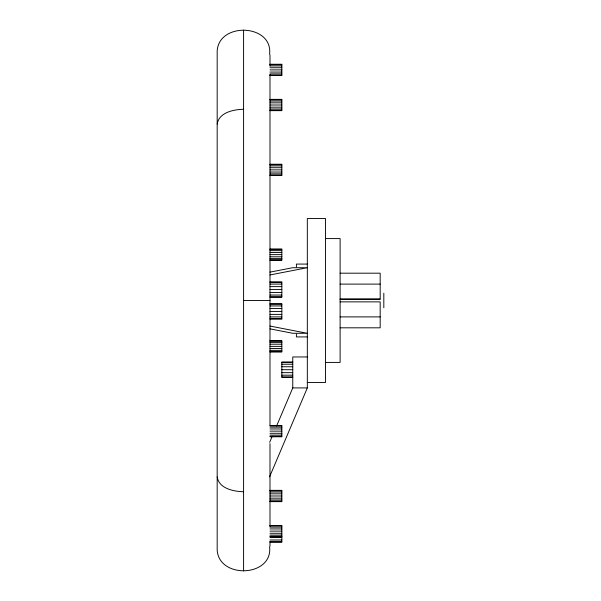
<?xml version="1.0" encoding="UTF-8"?>
<svg xmlns="http://www.w3.org/2000/svg" width="601" height="601" viewBox="0 0 601 601"><rect width="100%" height="100%" fill="white"/><g stroke="black" fill="none" stroke-linecap="round" stroke-linejoin="round"><path stroke-width="0.9" d="M269.586 54.263C273.147 23.972 218.907 21.689 217.179 50.995L217.179 550.005C218.907 579.311 273.147 577.028 269.586 546.737M217.179 124.069C219.027 112.342 233.639 109.51 243.585 109.262M269.661 442.306L272.23 436.266M276.633 425.906L292.762 387.915L292.762 356.956L307.329 356.956M269.571 476.841L307.329 387.915L307.329 218.546L325.539 218.546L325.539 382.454L307.329 382.454M269.992 272.125L292.762 267.715L307.329 267.715L269.992 274.942M269.992 64.254L281.831 64.254L281.831 75.546L269.992 75.546M269.992 64.683L281.831 64.683M269.992 65.907L281.831 65.907M269.992 67.74L281.831 67.74M269.992 69.896L281.831 69.896M269.992 72.06L281.831 72.06M269.992 73.893L281.831 73.893M269.992 75.117L281.831 75.117M269.992 99.36L281.831 99.36L281.831 110.652L269.992 110.652M269.992 99.789L281.831 99.789M269.992 101.013L281.831 101.013M269.992 102.846L281.831 102.846M269.992 105.01L281.831 105.01M269.992 107.166L281.831 107.166M269.992 108.999L281.831 108.999M269.992 110.223L281.831 110.223M269.992 164.231L281.831 164.231L281.831 175.522L269.992 175.522M269.992 164.659L281.831 164.659M269.992 165.884L281.831 165.884M269.992 167.717L281.831 167.717M269.992 169.873L281.831 169.873M269.992 172.036L281.831 172.036M269.992 173.869L281.831 173.869M269.992 175.094L281.831 175.094M325.539 238.582L340.113 238.582L340.113 362.418L325.539 362.418M269.992 248.987L281.831 248.987L281.831 260.278L269.992 260.278M269.992 249.415L281.831 249.415M269.992 250.64L281.831 250.64M269.992 252.473L281.831 252.473M269.992 254.629L281.831 254.629M269.992 256.792L281.831 256.792M269.992 258.625L281.831 258.625M269.992 259.85L281.831 259.85M307.329 264.079L296.406 264.079L296.406 266.852M340.113 273.185L380.178 273.185L380.178 299.133L340.113 299.17M269.992 281.831L281.831 281.831L281.831 297.315L269.992 297.315M269.992 282.425L281.831 282.425M269.992 284.1L281.831 284.1M340.113 284.108L380.178 284.108M269.992 286.609L281.831 286.609M269.992 289.569L281.831 289.569M269.992 292.537L281.831 292.537M269.992 295.046L281.831 295.046M269.992 296.721L281.831 296.721M340.113 299.133L380.178 299.133M243.585 300.5L269.992 300.5M340.113 301.867L380.178 301.867L380.178 327.815L340.113 327.815M269.992 303.685L281.831 303.685L281.831 319.169L269.992 319.169M269.992 304.279L281.831 304.279M269.992 305.954L281.831 305.954M269.992 308.463L281.831 308.463M269.992 311.431L281.831 311.431M269.992 314.391L281.831 314.391M269.992 316.9L281.831 316.9M340.113 316.892L380.178 316.892M269.992 318.575L281.831 318.575M307.329 336.921L296.406 336.921L296.406 334.148M269.992 340.722L281.831 340.722L281.831 352.013L269.992 352.013M269.992 341.15L281.831 341.15M269.992 342.375L281.831 342.375M269.992 344.208L281.831 344.208M269.992 346.371L281.831 346.371M269.992 348.527L281.831 348.527M269.992 350.36L281.831 350.36M269.992 351.585L281.831 351.585M292.762 361.967L281.831 361.967L281.831 377.443L292.762 377.443M281.831 362.553L292.762 362.553M281.831 364.236L292.762 364.236M281.831 366.745L292.762 366.745M281.831 369.705L292.762 369.705M281.831 372.665L292.762 372.665M281.831 375.182L292.762 375.182M281.831 376.857L292.762 376.857M292.762 387.915L307.329 387.915M269.992 425.478L281.831 425.478L281.831 436.769L269.992 436.769M269.992 425.906L281.831 425.906M269.992 427.131L281.831 427.131M269.992 428.964L281.831 428.964M269.992 431.127L281.831 431.127M269.992 433.283L281.831 433.283M269.992 435.116L281.831 435.116M269.992 436.341L281.831 436.341M269.992 490.348L281.831 490.348L281.831 501.64L269.992 501.64M269.992 490.777L281.831 490.777M269.992 492.001L281.831 492.001M269.992 493.834L281.831 493.834M269.992 495.99L281.831 495.99M269.992 498.154L281.831 498.154M269.992 499.987L281.831 499.987M269.992 501.211L281.831 501.211M269.992 525.454L281.831 525.454L281.831 542.267L269.992 542.267M269.992 525.883L281.831 525.883M269.992 527.107L281.831 527.107M269.992 528.94L281.831 528.94M269.992 531.104L281.831 531.104M269.992 533.26L281.831 533.26M269.992 535.093L281.831 535.093M269.992 536.317L281.831 536.317M269.992 536.746L281.831 536.746M269.992 537.489L281.831 537.489M269.992 539.998L281.831 539.998M269.992 541.674L281.831 541.674M243.585 491.738C233.639 491.49 219.027 488.658 217.179 476.931M269.992 326.058L307.329 333.285L292.762 333.285L269.992 328.875M383.821 293.213L383.821 307.787M269.992 54.781L269.992 66.042M269.992 74.374L269.992 425.253M269.992 443.613L269.992 526.626M269.992 541.501L269.992 546.219M243.585 30.05L243.585 570.95"/></g></svg>
